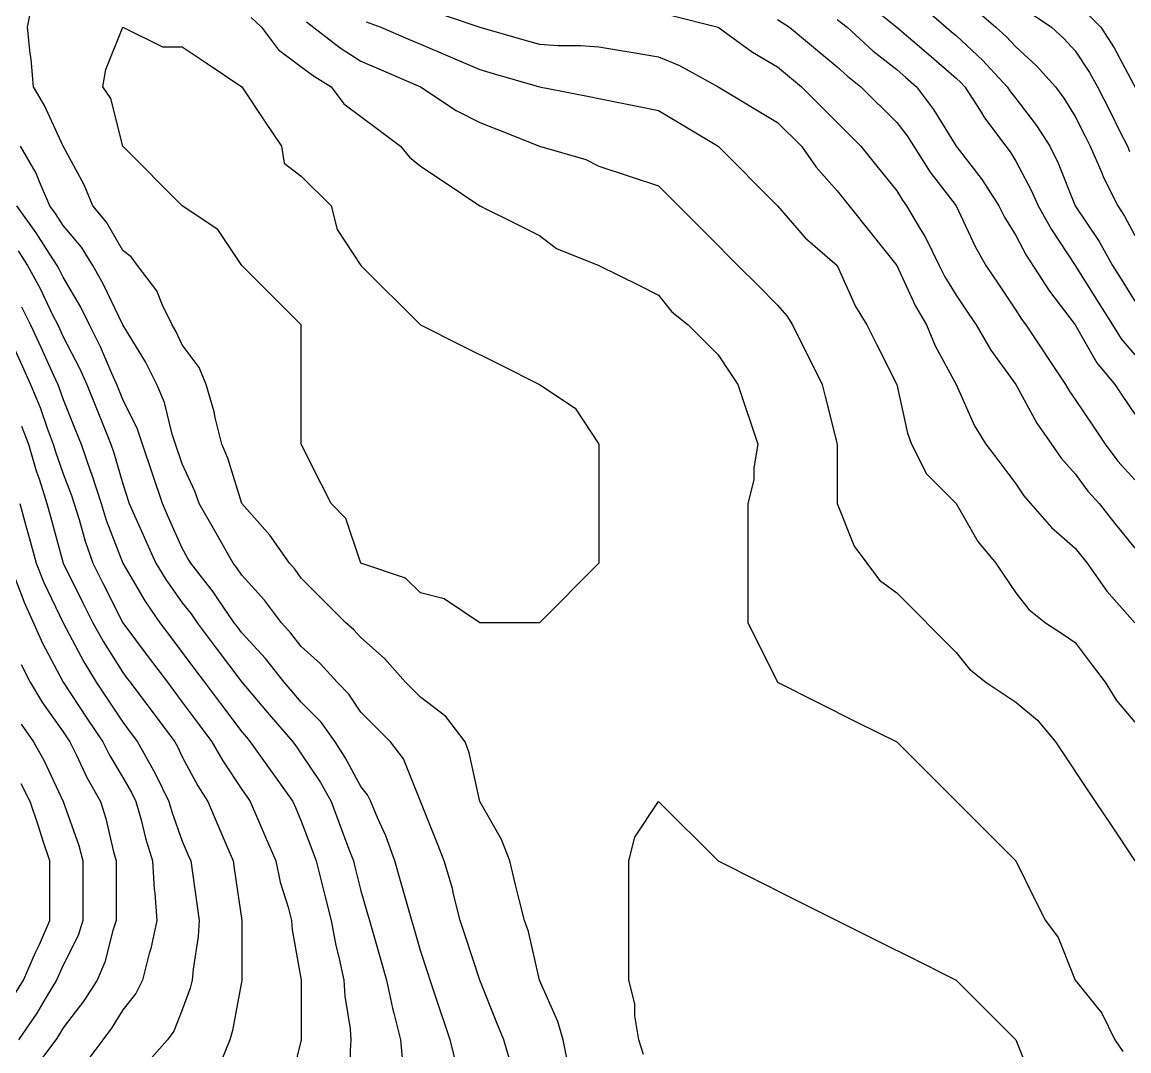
# Model space of a CAD drawing. Header units: inches. Extents: x 794995 to 811195, y 2485918 to 2508058.
# Drawn here: x 802324 to 802882, y 2506733 to 2507251 of the extents above; entities that cross this region are included whole.
import ezdxf

# ---------------------------------------------------------------- set-up
doc = ezdxf.new("R2010")
doc.units = ezdxf.units.IN
doc.header["$MEASUREMENT"] = 0
doc.layers.add('contour', color=7, linetype='Continuous')

msp = doc.modelspace()

# ---------------------------------------------------------------- linework, layer by layer
at = {"layer": 'contour'}
for points in [[(802603.16, 2506708.36), (802597.16, 2506738.36), (802594.39, 2506747.59), (802585.16, 2506768.36), (802579.7, 2506792.91), (802577.66, 2506798.36), (802575.16, 2506808.36), (802573.16, 2506816.36), (802570.16, 2506828.36), (802566.07, 2506839.27), (802555.16, 2506858.36), (802549.7, 2506882.91), (802547.66, 2506888.36), (802538.02, 2506901.22), (802525.16, 2506910.86), (802517.66, 2506918.36), (802507.16, 2506930.36), (802495.16, 2506940.86), (802491.63, 2506944.83), (802487.66, 2506948.36), (802465.16, 2506970.86), (802462, 2506975.2), (802459.16, 2506978.36), (802449.28, 2506992.48), (802435.16, 2507008.36), (802428.1, 2507031.3), (802425.16, 2507038.36), (802421.83, 2507051.69), (802421.31, 2507054.52), (802417.16, 2507068.36), (802413.73, 2507076.93), (802405.16, 2507088.36), (802402, 2507095.2), (802400.16, 2507098.36), (802395.16, 2507108.36), (802392.3, 2507115.5), (802382.66, 2507128.36), (802379.45, 2507132.65), (802375.16, 2507135.86), (802366.98, 2507150.18), (802360.16, 2507158.36), (802355.75, 2507168.95), (802345.16, 2507188.36), (802335.69, 2507208.89), (802330.16, 2507218.36), (802329.01, 2507232.21), (802328.49, 2507235.03), (802327.16, 2507248.36), (802330.16, 2507263.36)], [(802748.49, 2507261.69), (802765.16, 2507248.36), (802781.31, 2507234.52), (802795.16, 2507222.65), (802797.38, 2507220.58), (802799.45, 2507218.36), (802807.16, 2507206.36), (802809.44, 2507202.65), (802820.16, 2507188.36), (802822.3, 2507185.5), (802825.16, 2507180.86), (802832.98, 2507166.19), (802836.41, 2507158.36), (802843.16, 2507146.36), (802855.16, 2507128.36), (802866.7, 2507109.9), (802873.91, 2507098.36), (802878.24, 2507091.44), (802885.16, 2507083.36)], [(802525.16, 2507258.36), (802555.16, 2507248.36), (802578.49, 2507241.69), (802585.16, 2507239.79), (802594.39, 2507239.13), (802605.93, 2507239.13), (802615.16, 2507238.36), (802627.16, 2507236.36), (802632.3, 2507235.5), (802645.16, 2507233.36), (802655.75, 2507228.95), (802675.16, 2507218.36), (802705.16, 2507200.36), (802717.16, 2507188.36), (802724.57, 2507177.77), (802735.16, 2507165.86), (802738.49, 2507161.69), (802741.16, 2507158.36), (802751.83, 2507145.03), (802765.16, 2507128.36), (802774.63, 2507107.83), (802780.16, 2507098.36), (802784.57, 2507087.77), (802795.16, 2507068.36), (802804.39, 2507047.59), (802810.16, 2507038.36), (802816.59, 2507029.79), (802825.16, 2507018.36), (802829.16, 2507012.36), (802832.66, 2507008.36), (802843.16, 2506996.36), (802855.16, 2506985.86), (802858.49, 2506981.69), (802861.16, 2506978.36), (802871.04, 2506964.24), (802885.16, 2506948.36)], [(802776.7, 2507259.9), (802790.16, 2507248.36), (802792.85, 2507246.05), (802795.16, 2507244.08), (802808.49, 2507231.69), (802820.87, 2507218.36), (802822.55, 2507215.75), (802825.16, 2507212.36), (802835.59, 2507198.8), (802842.3, 2507188.36), (802846.59, 2507179.79), (802855.16, 2507158.36), (802867.16, 2507140.36), (802873.91, 2507128.36), (802878.24, 2507121.44), (802885.16, 2507110.36)], [(802804.39, 2507257.59), (802815.16, 2507248.36), (802820.36, 2507243.56), (802825.16, 2507238.36), (802835.59, 2507228.8), (802845.16, 2507218.36), (802849.44, 2507212.65), (802855.16, 2507203.36), (802860.16, 2507193.36), (802862.66, 2507188.36), (802868.49, 2507175.03), (802869.44, 2507172.65), (802876.59, 2507158.36), (802879.94, 2507153.14), (802885.16, 2507143.36)], [(802832.36, 2507255.56), (802843.16, 2507248.36), (802849.44, 2507242.65), (802855.16, 2507236.36), (802862.36, 2507225.56), (802866.41, 2507218.36), (802872.66, 2507205.86), (802877.66, 2507195.86), (802881.41, 2507188.36), (802882.55, 2507185.75)], [(802439.96, 2507253.16), (802445.16, 2507248.36), (802453.73, 2507236.93), (802470.87, 2507224.08), (802480.16, 2507218.36), (802486.59, 2507209.79), (802503.73, 2507196.93), (802515.16, 2507188.36), (802519.7, 2507182.91), (802525.16, 2507178.36), (802537.16, 2507170.36), (802555.16, 2507158.36), (802575.16, 2507148.36), (802585.16, 2507143.36), (802593.73, 2507136.93), (802615.16, 2507128.36), (802635.16, 2507118.36), (802645.16, 2507113.36), (802651.83, 2507105.03), (802660.16, 2507098.36), (802675.16, 2507083.36), (802681.16, 2507074.36), (802685.16, 2507068.36), (802695.16, 2507038.36), (802693.16, 2507026.36), (802693.16, 2507020.36), (802690.16, 2507008.36), (802690.16, 2506948.36), (802695.16, 2506938.36), (802705.16, 2506918.36), (802725.16, 2506908.36), (802745.16, 2506898.36), (802765.16, 2506888.36), (802825.16, 2506828.36), (802835.16, 2506808.36), (802840.16, 2506798.36), (802846.59, 2506789.79), (802855.16, 2506768.36), (802868.49, 2506751.69), (802875.16, 2506738.36), (802879.16, 2506732.36)], [(802467.77, 2507250.97), (802484.72, 2507237.93), (802495.16, 2507231.22), (802504.16, 2507227.36), (802525.16, 2507218.36), (802543.16, 2507206.36), (802555.16, 2507200.36), (802563.73, 2507196.93), (802585.16, 2507188.36), (802608.49, 2507181.69), (802615.16, 2507178.36), (802645.16, 2507168.36), (802650.16, 2507163.36), (802655.16, 2507158.36), (802665.16, 2507148.36), (802675.16, 2507138.36), (802680.16, 2507133.36), (802685.16, 2507128.36), (802695.16, 2507118.36), (802705.16, 2507108.36), (802709.77, 2507102.98), (802712.66, 2507098.36), (802727.66, 2507068.36), (802729.16, 2507062.36), (802735.16, 2507038.36), (802735.16, 2507008.36), (802743.73, 2506986.93), (802756.59, 2506969.79), (802765.16, 2506963.36), (802795.16, 2506933.36), (802801.83, 2506925.03), (802810.16, 2506918.36), (802819.16, 2506912.36), (802825.16, 2506908.36), (802836.07, 2506899.27), (802845.16, 2506888.36), (802849.16, 2506882.36), (802861.16, 2506864.36), (802865.16, 2506858.36), (802873.16, 2506846.36), (802885.16, 2506828.36)], [(802497.89, 2507251.09), (802505.16, 2507248.36), (802519.16, 2507242.36), (802525.16, 2507239.79), (802555.16, 2507226.93), (802561.83, 2507225.03), (802585.16, 2507218.36), (802610.16, 2507213.36), (802615.16, 2507212.36), (802622.66, 2507210.86), (802635.16, 2507208.36), (802645.16, 2507206.36), (802675.16, 2507188.36), (802705.16, 2507158.36), (802719.01, 2507142.21), (802735.16, 2507128.36), (802744.39, 2507107.59), (802750.16, 2507098.36), (802755.16, 2507088.36), (802765.16, 2507068.36), (802770.61, 2507043.82), (802772.66, 2507038.36), (802780.16, 2507023.36), (802795.16, 2507008.36), (802806.07, 2506989.27), (802815.16, 2506978.36), (802819.16, 2506972.36), (802825.16, 2506963.36), (802831.83, 2506955.03), (802840.16, 2506948.36), (802849.16, 2506942.36), (802855.16, 2506938.36), (802863.73, 2506926.93), (802870.16, 2506918.36), (802875.93, 2506909.13), (802885.16, 2506898.36)], [(802651.16, 2507254.36), (802675.16, 2507248.36), (802692.53, 2507235.73), (802705.16, 2507228.36), (802717.16, 2507218.36), (802735.16, 2507200.36), (802747.16, 2507188.36), (802755.16, 2507178.36), (802765.16, 2507165.86), (802768.02, 2507161.22), (802770.16, 2507158.36), (802777.16, 2507146.36), (802779.44, 2507142.65), (802786.59, 2507128.36), (802789.44, 2507122.65), (802795.16, 2507113.36), (802801.16, 2507104.36), (802805.16, 2507098.36), (802812.53, 2507085.73), (802825.16, 2507068.36), (802835.75, 2507048.95), (802843.16, 2507038.36), (802848.1, 2507031.3), (802855.16, 2507023.36), (802861.47, 2507014.68), (802867.16, 2507008.36), (802875.16, 2506998.36), (802885.16, 2506985.86)], [(802705.16, 2507252.11), (802707.47, 2507250.67), (802711.16, 2507248.36), (802724.25, 2507237.45), (802735.16, 2507228.36), (802740.38, 2507223.58), (802747.16, 2507218.36), (802765.16, 2507200.36), (802770.38, 2507193.58), (802782.12, 2507175.32), (802795.16, 2507158.36), (802804.63, 2507137.83), (802810.16, 2507128.36), (802816.16, 2507119.36), (802825.16, 2507105.86), (802828.02, 2507101.22), (802830.16, 2507098.36), (802850.16, 2507068.36), (802852, 2507065.2), (802855.16, 2507060.86), (802864.16, 2507047.36), (802870.16, 2507038.36), (802876.59, 2507029.79), (802885.16, 2507020.36)], [(802735.16, 2507252.11), (802737.38, 2507250.58), (802740.16, 2507248.36), (802753.16, 2507236.36), (802765.16, 2507226.93), (802769.77, 2507222.98), (802775.16, 2507218.36), (802783.73, 2507206.93), (802795.16, 2507188.36), (802808.2, 2507171.4), (802816.59, 2507158.36), (802819.44, 2507152.65), (802825.16, 2507143.36), (802830.38, 2507133.58), (802842.12, 2507115.32), (802855.16, 2507098.36), (802866.07, 2507079.27), (802875.16, 2507068.36), (802879.16, 2507062.36), (802885.16, 2507053.36)], [(802861.59, 2507254.79), (802868.02, 2507248.36), (802874.72, 2507237.93), (802895.59, 2507198.8)], [(802571.31, 2506724.52), (802567.16, 2506738.36), (802563.73, 2506746.93), (802555.16, 2506768.36), (802547.66, 2506790.86), (802545.16, 2506798.36), (802541.83, 2506811.69), (802541.31, 2506814.52), (802537.16, 2506828.36), (802533.73, 2506836.93), (802516.59, 2506879.79), (802510.16, 2506888.36), (802495.16, 2506903.36), (802489.16, 2506912.36), (802483.16, 2506918.36), (802474.63, 2506927.83), (802465.16, 2506936.36), (802459.94, 2506943.14), (802455.16, 2506948.36), (802446.59, 2506959.79), (802435.16, 2506972.36), (802432.76, 2506975.96), (802430.87, 2506978.36), (802425.16, 2506988.36), (802421.52, 2506994.72), (802413.73, 2507008.36), (802411.47, 2507014.68), (802405.16, 2507028.36), (802401.83, 2507038.36), (802400.16, 2507043.36), (802396.16, 2507059.36), (802392.3, 2507068.36), (802386.59, 2507079.79), (802375.16, 2507098.36), (802365.56, 2507118.76), (802360.16, 2507128.36), (802354.39, 2507137.59), (802345.16, 2507148.36), (802341.29, 2507154.49), (802338.49, 2507158.36), (802333.16, 2507170.36), (802331.52, 2507174.72), (802323.73, 2507188.36)], [(802543.16, 2506726.36), (802540.16, 2506738.36), (802532.66, 2506760.86), (802530.16, 2506768.36), (802528.91, 2506772.11), (802525.16, 2506783.36), (802521.83, 2506795.03), (802520.87, 2506798.36), (802515.16, 2506818.36), (802512.3, 2506828.36), (802507.79, 2506840.99), (802503.73, 2506849.79), (802500.16, 2506858.36), (802498.49, 2506861.69), (802495.16, 2506865.86), (802487.33, 2506880.54), (802482.3, 2506888.36), (802475.16, 2506898.36), (802465.16, 2506908.36), (802460.54, 2506913.75), (802456.59, 2506918.36), (802447.16, 2506930.36), (802435.16, 2506943.36), (802433.02, 2506946.22), (802431.41, 2506948.36), (802423.16, 2506960.36), (802420.76, 2506963.96), (802409.45, 2506978.36), (802407.89, 2506981.09), (802405.16, 2506985.86), (802398.24, 2507001.44), (802395.16, 2507008.36), (802385.16, 2507038.36), (802382.66, 2507045.86), (802375.16, 2507060.86), (802372.16, 2507068.36), (802369.7, 2507073.82), (802364.05, 2507087.25), (802358.49, 2507098.36), (802354.05, 2507107.25), (802345.16, 2507122.36), (802343.22, 2507126.43), (802342.16, 2507128.36), (802336.59, 2507136.93), (802331.61, 2507144.81), (802321.83, 2507158.36)], [(802322.43, 2507135.63), (802327.16, 2507128.36), (802333.55, 2507116.75), (802339.7, 2507103.82), (802342.43, 2507098.36), (802343.28, 2507096.49), (802345.16, 2507092.36), (802353.44, 2507076.64), (802357.16, 2507068.36), (802362.3, 2507055.5), (802365.16, 2507048.36), (802369.16, 2507038.36), (802370.71, 2507033.92), (802375.16, 2507018.36), (802378.49, 2507008.36), (802381.16, 2507002.36), (802386.7, 2506989.9), (802391.83, 2506978.36), (802396.88, 2506970.09), (802405.16, 2506958.36), (802409.6, 2506952.81), (802412.66, 2506948.36), (802422.3, 2506935.5), (802435.16, 2506918.36), (802449.01, 2506902.21), (802460.87, 2506888.36), (802462.66, 2506885.86), (802465.16, 2506882.36), (802474.76, 2506867.96), (802480.16, 2506858.36), (802484.25, 2506847.45), (802489.16, 2506834.36), (802491.41, 2506828.36), (802492.16, 2506825.36), (802495.16, 2506813.36), (802498.49, 2506801.69), (802499.45, 2506798.36), (802505.16, 2506778.36), (802508.02, 2506768.36), (802511.04, 2506754.24), (802511.83, 2506751.69), (802515.16, 2506738.36), (802515.93, 2506729.13)], [(802324.25, 2507107.45), (802328.79, 2507098.36), (802333.91, 2507087.11), (802340.16, 2507073.36), (802342.43, 2507068.36), (802343.22, 2507066.43), (802345.16, 2507060.86), (802351.59, 2507044.79), (802354.16, 2507038.36), (802359.01, 2507024.52), (802359.64, 2507022.84), (802364.25, 2507008.36), (802366.88, 2507000.09), (802375.16, 2506978.36), (802386.27, 2506959.47), (802393.91, 2506948.36), (802398.73, 2506941.93), (802411.59, 2506924.79), (802416.41, 2506918.36), (802424.45, 2506907.65), (802435.16, 2506893.36), (802437.47, 2506890.67), (802439.45, 2506888.36), (802460.87, 2506858.36), (802462.16, 2506855.36), (802465.16, 2506848.36), (802470.61, 2506833.82), (802472.66, 2506828.36), (802475.16, 2506818.36), (802477.16, 2506810.36), (802480.16, 2506798.36), (802482.53, 2506785.73), (802484.25, 2506779.27), (802486.59, 2506768.36), (802487.16, 2506760.36), (802489.7, 2506743.82), (802490.16, 2506738.36), (802489.7, 2506732.91), (802489.7, 2506713.82)], [(802315.16, 2507098.36), (802324.53, 2507077.74), (802328.79, 2507068.36), (802333.55, 2507056.75), (802337.16, 2507046.36), (802340.16, 2507038.36), (802341.29, 2507034.49), (802345.16, 2507023.36), (802349.3, 2507012.5), (802353.16, 2507000.36), (802356.27, 2506989.47), (802360.16, 2506978.36), (802365.16, 2506968.36), (802375.16, 2506948.36), (802388.02, 2506931.22), (802397.66, 2506918.36), (802400.87, 2506914.08), (802405.16, 2506908.36), (802413.73, 2506896.93), (802420.16, 2506888.36), (802425.56, 2506878.76), (802435.16, 2506864.36), (802437.66, 2506860.86), (802439.45, 2506858.36), (802442.66, 2506850.86), (802447.16, 2506840.36), (802452.3, 2506828.36), (802454.57, 2506817.77), (802458.49, 2506805.03), (802460.16, 2506798.36), (802460.54, 2506793.75), (802465.16, 2506768.36), (802465.16, 2506738.36), (802459.16, 2506714.36)], [(802324.25, 2507047.45), (802327.66, 2507038.36), (802331.61, 2507024.81), (802333.16, 2507020.36), (802336.98, 2507008.36), (802338.73, 2507001.93), (802345.16, 2506978.36), (802355.16, 2506958.36), (802360.16, 2506948.36), (802365.48, 2506938.68), (802375.16, 2506923.36), (802377.3, 2506920.5), (802378.91, 2506918.36), (802401.41, 2506888.36), (802402.76, 2506885.96), (802405.16, 2506880.86), (802412.98, 2506866.19), (802418.02, 2506858.36), (802423.16, 2506846.36), (802427.66, 2506835.86), (802430.87, 2506828.36), (802431.41, 2506824.61), (802435.16, 2506798.36), (802435.16, 2506768.36), (802430.54, 2506742.98), (802429.16, 2506738.36), (802425.16, 2506728.36)], [(802323.34, 2507008.36), (802326.41, 2506997.11), (802328.02, 2506991.22), (802331.52, 2506978.36), (802335.48, 2506968.68), (802345.16, 2506948.36), (802355.5, 2506928.71), (802361.83, 2506918.36), (802367.16, 2506910.36), (802375.16, 2506898.36), (802379.45, 2506892.65), (802382.66, 2506888.36), (802390.76, 2506873.96), (802391.83, 2506871.69), (802398.49, 2506858.36), (802399.94, 2506853.14), (802405.16, 2506838.36), (802408.16, 2506831.36), (802409.45, 2506828.36), (802413.73, 2506798.36), (802413.16, 2506790.36), (802410.61, 2506773.82), (802410.16, 2506768.36), (802409.16, 2506764.36), (802405.16, 2506753.36), (802400.87, 2506742.65), (802397.66, 2506738.36), (802387.16, 2506726.36)], [(802319.77, 2506973.75), (802325.5, 2506958.71), (802334.81, 2506938.02), (802345.16, 2506918.36), (802357.16, 2506900.36), (802365.16, 2506888.36), (802368.49, 2506881.69), (802375.16, 2506870.36), (802379.6, 2506862.81), (802381.83, 2506858.36), (802384.39, 2506849.13), (802386.59, 2506839.79), (802390.16, 2506828.36), (802391.04, 2506814.24), (802391.31, 2506812.21), (802392.3, 2506798.36), (802389.28, 2506784.24), (802388.49, 2506781.69), (802385.16, 2506768.36), (802381.83, 2506761.69), (802375.16, 2506753.36), (802369.44, 2506744.08), (802365.16, 2506738.36), (802356.59, 2506726.93)], [(802324.05, 2506927.25), (802328.49, 2506918.36), (802334.81, 2506908.02), (802345.16, 2506893.36), (802348.49, 2506888.36), (802351.83, 2506881.69), (802357.16, 2506870.36), (802363.91, 2506858.36), (802366.59, 2506849.79), (802370.54, 2506832.98), (802371.83, 2506828.36), (802371.83, 2506798.36), (802370.16, 2506793.36), (802366.16, 2506777.36), (802362.3, 2506768.36), (802355.59, 2506757.93), (802345.16, 2506744.36), (802342.94, 2506740.58), (802341.41, 2506738.36), (802330.16, 2506723.36), (802315.16, 2506708.36)], [(802324.05, 2506897.25), (802330.16, 2506888.36), (802335.56, 2506878.76), (802345.16, 2506858.36), (802352.98, 2506836.19), (802355.16, 2506828.36), (802355.16, 2506798.36), (802352.66, 2506790.86), (802345.16, 2506775.86), (802341.83, 2506768.36), (802336.59, 2506759.79), (802331.83, 2506751.69), (802322.66, 2506738.36)], [(802321.37, 2506762.15), (802325.16, 2506768.36), (802331.31, 2506782.21), (802333.16, 2506786.36), (802338.49, 2506798.36), (802338.49, 2506828.36), (802335.16, 2506838.36), (802332.66, 2506845.86), (802328.49, 2506858.36), (802324.05, 2506867.25)], [(802637.66, 2506730.86), (802635.16, 2506738.36), (802633.16, 2506750.36), (802633.16, 2506756.36), (802630.16, 2506768.36), (802630.16, 2506828.36), (802633.16, 2506840.36), (802645.16, 2506858.36), (802675.16, 2506828.36), (802695.16, 2506818.36), (802715.16, 2506808.36), (802755.16, 2506788.36), (802775.16, 2506778.36), (802795.16, 2506768.36), (802825.16, 2506738.36), (802833.73, 2506716.93)]]:
    msp.add_lwpolyline(points, dxfattribs=at)
msp.add_lwpolyline([(802585.16, 2506948.36), (802555.16, 2506948.36), (802537.16, 2506960.36), (802525.16, 2506963.36), (802517.66, 2506970.86), (802495.16, 2506978.36), (802487.66, 2507000.86), (802480.16, 2507008.36), (802475.16, 2507018.36), (802465.16, 2507038.36), (802465.16, 2507098.36), (802435.16, 2507128.36), (802423.16, 2507146.36), (802405.16, 2507158.36), (802375.16, 2507188.36), (802369.16, 2507212.36), (802365.16, 2507218.36), (802366.59, 2507226.93), (802375.16, 2507248.36), (802395.16, 2507238.36), (802405.16, 2507238.36), (802417.16, 2507230.36), (802435.16, 2507218.36), (802447.16, 2507200.36), (802455.16, 2507188.36), (802456.59, 2507179.79), (802465.16, 2507173.36), (802480.16, 2507158.36), (802483.16, 2507146.36), (802495.16, 2507128.36), (802525.16, 2507098.36), (802545.16, 2507088.36), (802565.16, 2507078.36), (802585.16, 2507068.36), (802603.16, 2507056.36), (802615.16, 2507038.36), (802615.16, 2506978.36)], close=True, dxfattribs=at)

doc.saveas('drawing.dxf')
